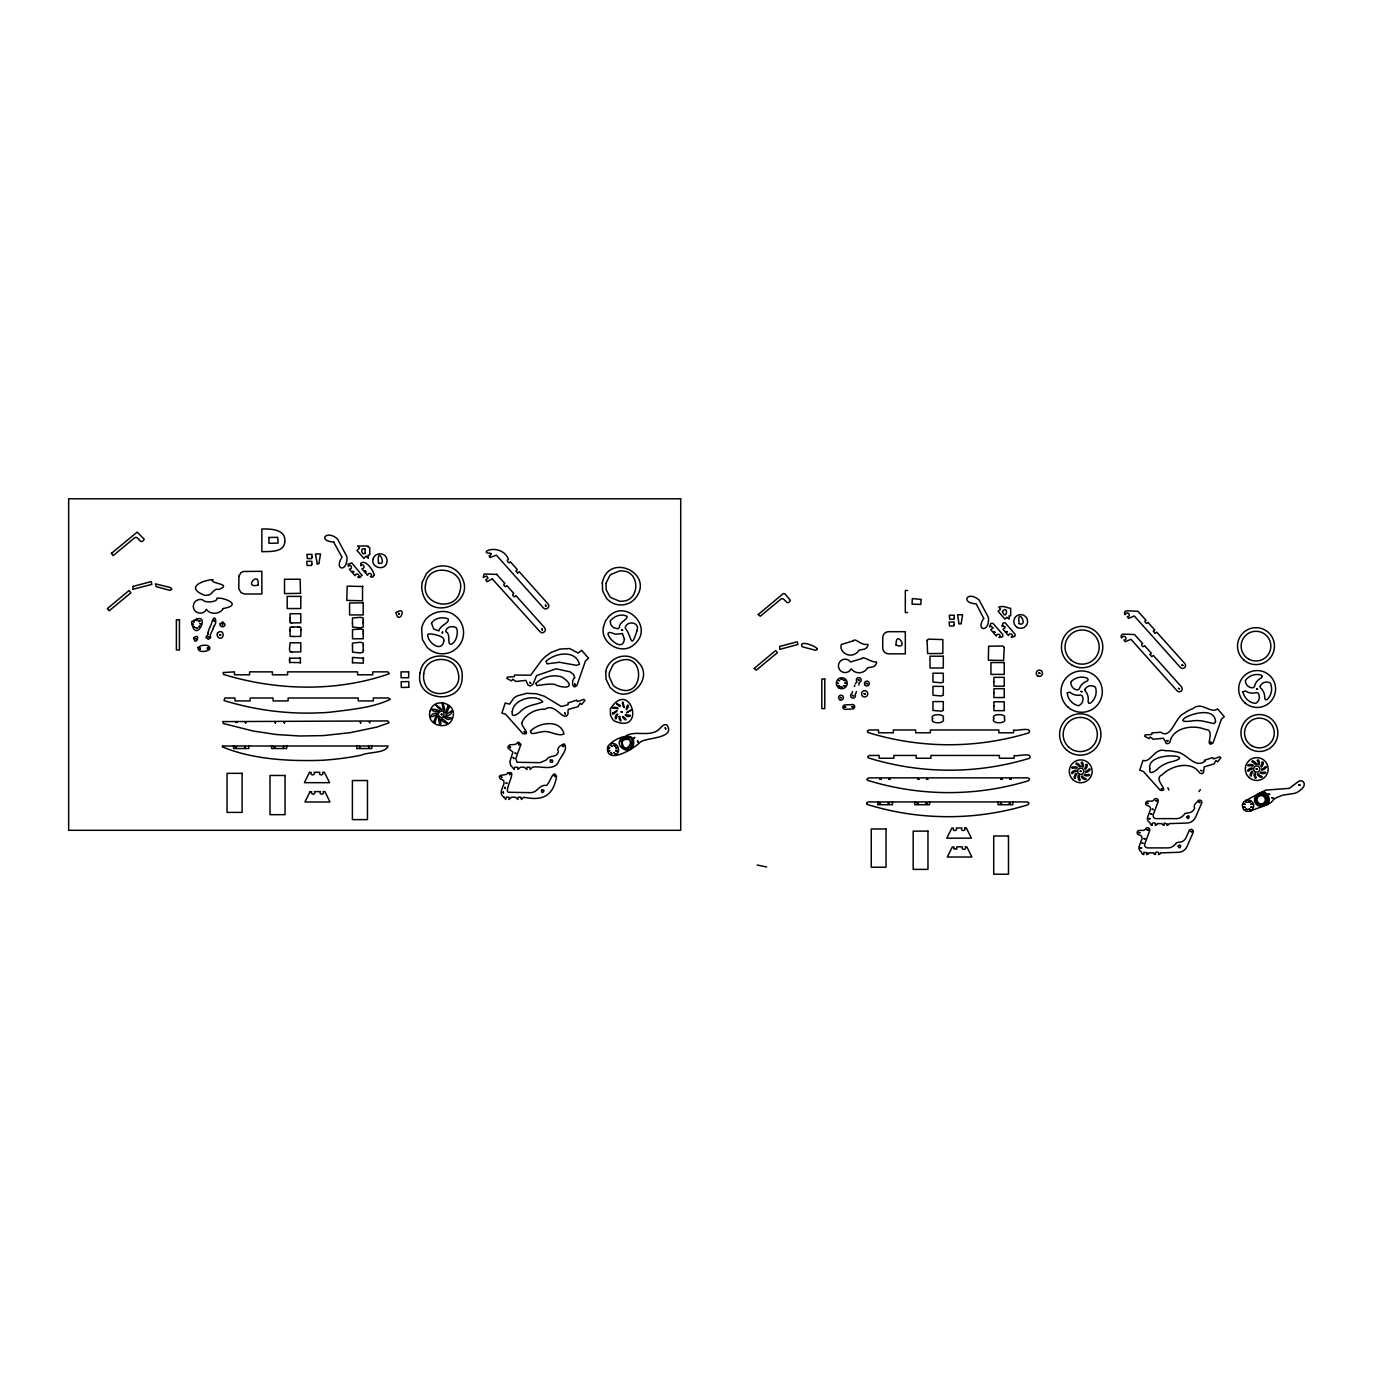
<?xml version="1.0" encoding="UTF-8"?>
<svg xmlns="http://www.w3.org/2000/svg" width="1373" height="1373" viewBox="0 0 1373 1373"><rect width="100%" height="100%" fill="white"/><g stroke="black" fill="none" stroke-linecap="round" stroke-linejoin="round"><path stroke-width="1.5" d="M852.53 691.511L851.929 693.519A2.437 2.437 0 0 0 850.831 696.746A2.437 2.437 0 0 0 853.989 697.913A2.437 2.437 0 0 0 855.293 694.807M858.983 685.024L859.069 682.45A2.437 2.437 0 0 0 861.06 679.24A2.437 2.437 0 0 0 857.524 677.936A2.437 2.437 0 0 0 856.958 681.677L855.276 683.891M508.01 772.81C506.757 776.552 495.79 773.153 500.407 779.075C509.555 780.859 498.09 790.11 502.003 795.345A2.66 2.66 0 0 0 503.067 796.409L503.874 797.215M854.315 686.534L854.898 685.47M208.112 632.387C208.799 628.662 211.099 625.813 211.974 621.866C215.252 612.307 217.5 623.496 213.845 626.26M207.838 634.395L208.37 632.266M223.181 608.531C244.137 604.841 222.735 597.015 216.917 598.25C218.324 601.769 205.504 603.674 202.518 599.726C198.622 598.422 193.713 601.099 193.439 605.321A3.072 3.072 0 0 0 193.439 607.192C193.782 613.765 203.925 615.379 206.379 609.32C210.309 615.327 220.349 613.92 223.044 608.788M213.175 628.662L210.241 634.927L210.653 637.724L208.37 639.32L205.847 637.467L207.975 634.257M451.339 711.197C437.489 719.109 452.936 716.26 451.597 711.06M508.01 773.205C517.312 768.88 506.174 786.42 507.478 791.346A2.18 2.18 0 0 0 508.405 792.272L530.939 792.667C537.718 792.478 539.332 784.086 546.54 785.476C550.144 782.593 553.679 767.833 556.546 776.809C553.01 796.203 542.524 801.146 523.731 797.215L521.465 799.481L521.208 797.747M506.002 783.211L507.203 782.936L506.139 783.468M632.541 748.01C639.492 728.239 613.851 737.37 607.604 746.809C605.459 765.705 633.554 749.263 640.539 741.866C647.146 737.404 676.185 738.52 666.815 724.807C661.855 723.485 660.018 730.402 655.608 731.603C646.408 735.979 635.407 730.831 626.277 735.602M1251.232 810.482L1250.254 811.014L1267.365 804.629C1271.604 800.15 1268.292 792.015 1262.165 791.689M1167.839 787.639L1168.904 790.093M1071.3 681.454L1070.889 682.398A7.14 7.14 0 0 0 1077.788 689.984L1079.247 688.937A12.494 12.494 0 0 1 1087.193 681.025L1088.205 679.669L1087.279 678.245A14.485 14.485 0 0 0 1071.335 681.471M610.419 620.785C614.126 615.945 621.712 613.302 627.221 616.391C626.706 620.596 619.034 622.003 619.343 627.598L618.004 628.8L613.611 627.736L610.951 624.921L610.144 621.197M199.583 626.122C197.283 628.525 202.552 626.757 199.171 626.26M196.648 638.668L195.447 638.668L196.648 638.926M214.119 626.002L212.918 628.8M219.577 634.927L220.916 634.789L219.714 635.201M208.37 648.262L207.443 648.657M291.179 627.324L293.324 627.066M365.321 553.319C361.339 555.996 359.692 546.248 365.321 549.32M290.115 631.323L290.115 629.469M297.718 627.066L299.726 627.324M289.857 657.993L289.857 660.001M300.378 662.936L300.378 657.856M236.516 747.066L235.315 747.341L236.379 746.672M363.193 622.123L363.193 619.995M363.193 633.725L363.193 631.597M363.193 650.133L363.193 645.07M273.982 747.066L275.184 747.204L274.119 746.809M363.193 659.726L363.193 657.856M352.398 662.661L363.193 663.193L363.45 659.589M487.209 581.586L492.409 578.788M359.726 746.397L360.121 747.599L359.451 746.534M368.788 746.397L369.2 747.599L368.53 746.534M435.859 704.675C437.953 710.27 448.079 712.621 435.464 704.795M441.728 714.801C443.084 712.656 439.206 714.818 442.003 714.664M621.471 629.864L622.673 630.258L621.609 629.589M510.275 747.736L509.864 746.534L510.533 747.599M518.668 744.938L518.41 743.737L519.063 744.801M516.008 753.331L514.806 753.073L515.87 753.605M514.669 767.335L517.604 767.198L517.999 769.481L520.401 767.198L524.143 767.198L526.94 769.481L526.94 767.198L529.738 767.198L530.132 769.481L532.535 767.198C540.31 765.602 552.152 770.957 557.867 763.199C559.549 757.639 569.04 749.177 564.149 743.874C561.385 744.732 555.79 748.165 558.399 751.477C557.215 758.05 549.423 755.013 547.072 759.063A2.66 2.66 0 0 0 546.008 760.144L540.138 762.667L517.072 762.272L515.733 758.668L520.933 744.406L518.41 742.004L515.476 744.406L509.864 744.801L507.873 746.672L508.267 748.405L512.936 752.009L509.864 761.603L510.67 765.345A2.66 2.66 0 0 0 511.734 766.409L514.137 769.481L514.532 767.61M563.737 745.608L562.947 746.534M521.071 798.142L520.676 797.078L518.136 797.215L517.878 799.481L515.476 797.215L511.597 797.215L508.937 799.481L509.074 797.215L506.397 797.078L505.745 799.481L503.737 796.941M616.82 703.594C619.532 708.502 623.531 705.773 616.683 703.868M624.286 707.335C621.935 707.421 622.003 695.098 624.149 707.593M622.415 737.61C611.637 745.436 631.099 757.244 633.073 744.269A2.489 2.489 0 0 0 633.073 742.536L631.752 739.206A4.342 4.342 0 0 0 630.413 737.867L624.011 736.803M1267.365 804.629L1269.733 803.291A9.748 9.748 0 0 0 1272.771 800.562A9.422 9.422 0 0 1 1275.774 797.953L1282.708 795.156L1294.979 793.285A18.638 18.638 0 0 0 1303.217 787.244L1304.075 785.734A3.673 3.673 0 0 0 1298.086 781.735L1289.367 788.359L1265.769 790.093L1245.86 800.425M517.467 572.919L519.2 571.717L547.999 603.863C550.796 606.626 546.128 610.934 543.468 607.999L496.408 555.19L490.007 557.455M509.864 773.6L509.606 774.801L510.138 773.737M614.812 755.064C622.312 752.576 617.438 740.459 610.281 744.132M1258.629 793.543L1259.882 793.165A6.728 6.728 0 0 1 1267.794 801.06A6.728 6.728 0 0 1 1257.462 805.35A6.728 6.728 0 0 1 1257.462 794.16M856.46 691.614L855.242 694.738M1198.904 791.569L1200.345 789.647M333.862 542.112C317.094 540.859 326.551 529.326 337.449 538.92L346.923 556.649C348.021 572.798 333.382 570.413 341.997 557.181L333.588 541.992M365.064 549.046L365.184 553.456M517.741 573.056L515.87 570.928L517.329 569.589L510.275 561.729C509.194 564.766 505.35 560.115 508.405 559.583C505.813 550.487 493.559 547.003 486.54 551.191C484.497 555.052 496.065 551.191 489.063 555.996L490.264 557.592M317.06 563.719L318.656 563.719M496.528 574.257L504.938 583.456C501.866 583.868 505.779 588.674 506.809 585.585L513.862 593.462C510.602 594.097 514.669 598.954 515.87 595.59L544.669 627.736C547.295 630.619 542.661 634.704 540.138 631.855L492.272 578.925M907.536 590.424L905.322 590.424L905.322 612.564L907.536 612.564M290.115 617.867L290.115 613.731L300.79 613.731L300.79 622.793L291.454 622.93M290.115 620.665L289.978 617.73M352.518 623.188L352.518 627.066L360.395 627.856L363.193 627.066L363.193 623.067M363.33 623.325L363.33 621.866M297.855 626.929L293.187 626.929M291.454 627.186L290.115 627.324L289.978 629.726M299.451 627.186L300.79 627.324L301.185 629.864M456.265 627.856C453.073 625.161 445.264 627.032 445.865 631.734C451.631 633.966 445.985 646.529 452.129 643.868C457.02 640.556 458.256 631.906 456.54 628.13M363.33 631.855L363.193 629.589L360.653 629.057L352.518 629.589L352.518 638.788L363.193 638.788L363.33 633.468M300.927 629.726L300.79 636.403L293.187 636.523M442.793 632.129L442.123 633.193L442.535 631.992M291.454 652.003L300.79 651.866L300.79 642.787L290.115 642.787L289.446 649.189L290.115 651.866L291.711 652.261M352.518 645.19L352.518 652.124L360.121 652.93L363.193 652.124L363.45 649.858M363.33 645.327L363.193 643.062L360.395 642.255L352.518 643.062L352.398 645.327M289.583 658.268L300.515 658.13M363.725 658.268L352.518 657.461L352.518 662.799M289.446 662.404L300.515 662.661M633.88 738.142L634.807 737.335L634.154 738.262M245.321 746.534L244.651 747.599L245.046 746.397M283.988 746.534L283.319 747.599L283.713 746.397M757.192 865.024L766.666 866.964M1166.415 743.411L1163.394 738.262L1153.234 739.258L1150.179 736.958L1149.081 738.657L1144.55 736.168L1145.254 734.864L1151.758 734.486L1151.981 732.907L1160.803 732.238C1171.169 740.03 1175.322 716.466 1184.144 713.359A30.841 30.841 0 0 1 1187.662 711.025A33.278 33.278 0 0 1 1192.948 708.605C1201.77 700.899 1211.072 714.441 1217.508 708.88L1224.287 716.672L1221.404 719.195L1212.994 743.119C1203.469 748.508 1216.547 729.458 1205.254 729.458C1193.291 724.343 1172.731 727.347 1169.933 742.124A3.089 3.089 0 0 1 1169.092 743.033L1168.389 743.428A3.089 3.089 0 0 1 1166.295 743.445M362.918 586.528L347.197 586.117L346.785 600.396L362.523 600.79L362.523 586.117M496.803 574.395L484.137 573.983L483.193 577.449L486.66 575.991L487.999 578.119L485.733 579.852L486.934 581.586M617.747 714.406C615.979 712.862 613.971 720.173 616.151 718.8L617.61 714.132M563.874 746.002L562.947 745.47L563.205 746.672M318.914 563.462L320.527 553.988L315.447 553.988L317.317 563.857M289.325 659.589L289.857 662.799M208.37 647.987L207.186 647.987L207.718 648.794M1012.793 801.935L1012.793 804.732L998.017 804.732L998.017 801.935M929.572 801.935L929.572 804.732L914.796 804.732L914.796 801.935M892.484 801.935L892.484 804.732L877.725 804.732L877.725 801.935M371.86 745.608L371.86 748.542L356.791 748.542L356.791 745.608M363.33 620.253L363.193 617.987L360.515 617.318L352.518 617.987L352.398 623.325M293.324 636.403L290.115 636.403L289.978 631.202M291.711 623.188L290.115 622.793L289.978 620.39M286.648 745.608L286.648 748.542L271.579 748.542L271.579 745.608M248.788 745.608L248.788 748.542L233.582 748.542L233.582 745.608M921.043 599.417L920.871 604.412L912.084 604.171L912.307 598.594L921.043 599.417M932.645 718.645C929.006 724.189 946.701 724.155 942.994 718.491C946.598 713.394 928.886 713.376 932.645 718.645M943.302 708.622L943.302 710.442L941.243 711.18L932.954 710.442L932.954 701.586L943.302 701.586L943.302 708.622M943.302 693.416L943.302 695.236L941.243 695.957L932.954 695.236L932.954 686.38L943.302 686.38L943.32 693.262M943.302 680.236L943.302 682.055L941.243 682.776L932.954 682.055L932.954 673.199L943.302 673.199L943.302 680.236M964.704 827.97C966.523 831.454 959.899 831.42 961.907 827.97L956.295 827.97C958.234 831.334 951.712 831.437 953.497 828.142L951.798 828.142L946.804 838.182L971.398 838.182L966.335 827.97L964.704 827.97M993.898 718.491C989.899 724.189 1008.28 724.24 1004.247 718.336C1007.799 713.359 990.208 713.359 993.898 718.491M993.898 706.014L993.898 710.648L1004.229 710.648L1004.229 701.775L993.898 701.775L993.898 706.014M993.898 692.936L993.898 697.553L1004.229 697.553L1004.229 688.697L993.898 688.697L993.898 692.936M993.898 681.574L993.898 686.208L1004.229 686.208L1004.229 677.352L993.898 677.352L993.898 681.574M1004.229 647.455L1003.577 660.482L988.32 660.19L988.646 646.22L1002.753 645.979L1004.229 647.455M1006.735 617.387L1004.899 619.086L998.12 611.294L1000.574 609.234L998.737 607.02C1004.624 605.424 1006.924 608.033 1010.682 608.359L1010.682 615.739L1009.104 615.876L1009.206 619.051L1006.735 617.387M1166.93 823.92L1166.93 825.276A2.214 2.214 0 0 0 1169.075 823.611L1186.65 823.062A9.697 9.697 0 0 0 1195.557 817.227L1201.65 803.205A2.214 2.214 0 0 0 1200.5 800.287A2.214 2.214 0 0 0 1197.582 801.437C1195.385 803.891 1193.206 804.99 1194.63 808.234A7.14 7.14 0 0 1 1192.245 811.289A5.475 5.475 0 0 1 1188.469 812.799L1184.865 813.503A8.684 8.684 0 0 1 1184.092 814.652A10.006 10.006 0 0 1 1181.192 817.175A8.701 8.701 0 0 1 1176.198 818.634L1156.066 818.634A2.952 2.952 0 0 1 1153.286 814.67L1158.16 801.403A2.214 2.214 0 0 0 1154.195 799.498L1153.612 800.236A2.952 2.952 0 0 1 1151.466 801.163L1147.828 801.146A2.231 2.231 0 0 0 1147.124 805.488L1148.532 805.951A2.952 2.952 0 0 1 1150.368 809.778L1147.674 817.107A4.428 4.428 0 0 0 1149.716 822.513L1150.093 823.148A2.214 2.214 0 0 0 1152.307 825.276C1150.179 821.843 1157.473 822.152 1155.122 825.276A2.214 2.214 0 0 0 1157.267 823.611L1161.987 823.611A2.214 2.214 0 0 0 1164.115 825.276L1164.201 823.028L1166.93 823.92M1166.775 740.562L1167.925 740.819L1166.775 740.562M1210.317 742.278L1211.467 742.57L1210.317 742.278M1215.5 721.958L1213.989 723.622L1205.837 721.786A34.205 34.205 0 0 0 1193.446 720.722C1160.442 725.922 1215.191 699.149 1215.5 721.958M1200.912 770.459L1202.044 770.802L1200.963 770.322M853.165 640.882L841.254 644.538L840.911 647.85A9.868 9.868 0 0 0 858.228 651.351A8.53 8.53 0 0 0 858.966 650.201L862.707 649.446A5.338 5.338 0 0 0 868.045 644.349C860.888 645.979 855.379 637.244 853.165 640.882M861.815 658.542L850.574 661.975A6.728 6.728 0 0 0 840.345 661.151A6.728 6.728 0 0 0 841.22 671.38A6.728 6.728 0 0 0 851.157 668.805A9.868 9.868 0 0 0 866.861 668.994A8.53 8.53 0 0 0 867.616 667.844L871.357 667.089A5.338 5.338 0 0 0 876.678 661.992C870.551 662.558 863.325 655.505 861.815 658.542M1084.807 689.675L1085.185 690.859A12.494 12.494 0 0 1 1088.068 701.689L1088.738 703.268L1090.419 703.165A14.485 14.485 0 0 0 1095.637 687.736L1095.036 686.895A7.14 7.14 0 0 0 1085.013 689.074L1084.807 689.675M867.444 731.277L867.787 732.427A273.896 273.896 0 0 0 1028.892 732.839C1033.097 726.248 1015.179 731.569 1013.617 729.973L1013.617 732.787L998.858 732.787L998.858 729.973L930.396 729.973L930.396 732.787L915.637 732.787L915.637 729.973L893.325 729.973L893.325 732.787L878.548 732.787L878.548 729.973L868.594 730.007L867.444 731.277M866.603 803.239L866.947 804.372A273.896 273.896 0 0 0 1028.068 804.784L1028.978 803.136L1027.536 801.935L868.079 801.935L866.603 803.239M867.152 779.16L867.513 780.293A273.896 273.896 0 0 0 1028.617 780.705L1029.544 779.057L1028.085 777.856L868.628 777.856L867.152 779.16M867.993 756.746L868.337 757.879A273.896 273.896 0 0 0 1029.458 758.291C1033.646 751.7 1015.745 757.021 1014.166 755.442L1014.166 758.239L999.407 758.239L999.407 755.442L930.945 755.442L930.945 758.239L916.186 758.239L916.186 755.442L893.874 755.442L893.874 758.239L879.115 758.239L879.115 755.442L869.16 755.476L867.993 756.746M983.703 618.331C974.984 631.717 990.328 632.438 988.337 617.352L979.172 600.07C967.244 589.927 960.173 603.193 976.152 603.811L983.703 618.331M1150.042 654.458L1151.758 656.672L1153.337 655.436L1181.466 686.843A2.952 2.952 0 0 1 1181.226 691.014A2.952 2.952 0 0 1 1177.056 690.791L1130.923 639.269L1125.276 641.723L1123.903 640.024C1128.915 639.869 1123.835 633.004 1121.69 638.033A2.351 2.351 0 0 1 1123.457 634.12L1134.476 634.532L1142.696 643.542C1139.624 644.091 1143.623 648.657 1144.55 645.619L1151.466 653.342L1150.042 654.458M1153.371 631.151L1155.088 633.365L1156.667 632.129L1184.796 663.537A2.952 2.952 0 0 1 1184.556 667.707A2.952 2.952 0 0 1 1180.385 667.484L1134.252 615.962L1128.606 618.416L1127.233 616.717C1132.296 616.666 1127.164 609.561 1125.019 614.709A2.351 2.351 0 0 1 1126.787 610.813L1137.805 611.225L1146.026 620.236C1142.971 620.785 1146.953 625.35 1147.879 622.312L1154.796 630.035L1153.406 631.048M1262.25 676.374L1261.409 677.833A12.494 12.494 0 0 0 1254.424 686.637L1253.086 687.804A7.14 7.14 0 0 1 1245.362 681.059L1245.671 680.081A14.519 14.519 0 0 1 1261.203 675.07L1262.25 676.374M1086.094 764.504L1086.094 764.624A4.84 4.84 0 0 1 1084.636 768.399L1085.477 769.258A6.024 6.024 0 0 0 1087.262 764.555L1086.094 764.504M1262.113 762.221L1262.113 762.341A4.84 4.84 0 0 1 1260.654 766.117L1261.478 766.975A6.024 6.024 0 0 0 1263.28 762.272L1262.113 762.221M1071.901 767.661L1072.588 768.331A4.84 4.84 0 0 1 1076.741 768.502L1077.29 767.456A6.024 6.024 0 0 0 1072.262 767.198L1071.901 767.661M1075.368 778.01L1074.201 778.096A6.024 6.024 0 0 1 1075.986 773.394L1076.827 774.235A4.84 4.84 0 0 0 1075.368 778.01M1085.889 779.023L1085.151 779.641A6.024 6.024 0 0 1 1081.237 776.466L1082.302 775.951A4.84 4.84 0 0 0 1085.442 778.491L1085.889 779.023M1089.561 774.853L1089.201 775.453A6.024 6.024 0 0 1 1084.172 775.196L1084.721 774.149A4.84 4.84 0 0 0 1088.755 774.355L1089.561 774.853M1090.093 769.326L1090.008 769.687A6.024 6.024 0 0 1 1085.786 772.433L1085.494 771.3A4.84 4.84 0 0 0 1089.012 769.052L1090.093 769.326M1247.92 765.379L1248.726 766.014A4.84 4.84 0 0 1 1252.76 766.22L1253.309 765.173A6.024 6.024 0 0 0 1248.28 764.915L1247.92 765.379M1251.387 775.728L1250.202 775.814A6.024 6.024 0 0 1 1252.004 771.111L1252.914 771.866A4.84 4.84 0 0 0 1251.387 775.728M1261.907 776.74L1261.169 777.358A6.024 6.024 0 0 1 1257.256 774.183L1258.252 773.565A4.84 4.84 0 0 0 1261.461 776.208L1261.907 776.74M1265.58 772.57L1265.322 773.102A6.024 6.024 0 0 1 1260.191 772.913L1260.723 771.866A4.84 4.84 0 0 0 1264.773 772.072L1265.58 772.57M1266.112 767.044L1266.026 767.404A6.024 6.024 0 0 1 1261.804 770.15L1261.633 768.983A4.84 4.84 0 0 0 1265.014 766.769L1266.112 767.044M817.33 648.897L815.854 650.373L802.141 646.717C798.159 639.458 815.957 645.996 817.33 648.897M896.071 645.121C909.836 650.442 895.419 628.594 896.106 645.018M1019.144 623.72C1029.355 626.98 1016.501 605.665 1019.178 623.617M1149.853 768.743C1148.24 776.5 1156.632 770.39 1158.726 767.885A34.205 34.205 0 0 1 1169.762 762.169C1201.135 755.15 1146.18 750.345 1149.853 768.743M1076.363 770.768L1075.969 771.351A4.84 4.84 0 0 0 1072.467 773.583L1071.455 772.965A6.024 6.024 0 0 1 1075.677 770.219L1076.363 770.768M1079.298 775.865L1079.281 775.985A4.84 4.84 0 0 0 1080.328 779.898L1079.504 780.722A6.024 6.024 0 0 1 1078.114 775.779L1079.298 775.865M1080.294 766.409L1079.161 766.7A4.84 4.84 0 0 0 1076.02 764.16L1076.312 763.01A6.024 6.024 0 0 1 1080.225 766.168L1080.294 766.409M1082.181 766.666L1083.348 766.855A6.024 6.024 0 0 0 1082.044 761.998L1081.135 762.753A4.84 4.84 0 0 1 1082.181 766.666M1242.994 691.855L1243.028 692.438A14.519 14.519 0 0 0 1255.111 703.388L1256.123 703.165A7.14 7.14 0 0 0 1258.097 693.108L1256.432 692.541A12.494 12.494 0 0 1 1245.311 690.894L1242.994 691.855M1252.365 768.485L1251.867 769.103A4.84 4.84 0 0 0 1248.469 771.3L1247.473 770.682A6.024 6.024 0 0 1 1251.695 767.936L1252.365 768.485M1255.3 773.583L1255.3 773.703A4.84 4.84 0 0 0 1256.346 777.616L1255.437 778.371A6.024 6.024 0 0 1 1254.133 773.497L1255.3 773.583M1256.295 764.126L1255.179 764.418A4.84 4.84 0 0 0 1252.039 761.878L1252.33 760.728A6.024 6.024 0 0 1 1256.244 763.886L1256.295 764.126M1258.2 764.383L1259.367 764.572A6.024 6.024 0 0 0 1258.063 759.715L1257.153 760.47A4.84 4.84 0 0 1 1258.2 764.383M1002.393 611.5C1006.478 622.226 1009.121 603.794 1002.393 611.5M1161.352 788.737L1162.519 788.891L1161.352 788.737M1204.773 761.346C1194.201 769.137 1186.358 752.129 1175.563 751.803A30.841 30.841 0 0 0 1171.409 750.997A33.278 33.278 0 0 0 1165.591 750.774C1154.487 747.032 1151.072 763.096 1143.005 760.419L1139.727 770.219L1143.366 771.437L1160.271 790.333C1171.135 791.655 1151.758 779.075 1162.193 774.75C1171.289 765.447 1191.455 760.367 1199.676 772.93A3.089 3.089 0 0 0 1200.671 773.48L1201.598 773.548A3.089 3.089 0 0 0 1203.435 772.793L1204.241 766.872L1214.007 763.903L1215.963 760.608L1217.628 761.758L1220.854 757.742L1219.705 756.798L1213.543 758.943L1212.754 757.553L1204.327 760.316L1204.773 761.346M953.909 848.72L956.689 849.218L956.792 846.832L962.404 846.832C960.414 850.299 967.21 850.299 965.219 846.832L966.832 846.832L971.895 857.027L947.301 857.027L952.296 846.987L953.995 846.987L953.943 848.617M1146.85 852.736L1146.627 854.538A2.214 2.214 0 0 0 1148.772 852.873L1153.492 852.873A2.214 2.214 0 0 0 1155.637 854.538C1153.474 851.277 1160.58 851.191 1158.434 854.538A2.214 2.214 0 0 0 1160.58 852.873L1178.171 852.324A9.697 9.697 0 0 0 1187.061 846.489L1193.154 832.467A2.214 2.214 0 0 0 1192.004 829.549A2.214 2.214 0 0 0 1189.087 830.699L1186.135 837.496A7.14 7.14 0 0 1 1183.749 840.551A5.475 5.475 0 0 1 1179.973 842.061L1176.369 842.747A8.684 8.684 0 0 1 1175.597 843.914A10.006 10.006 0 0 1 1172.696 846.437A8.701 8.701 0 0 1 1167.702 847.896L1147.571 847.896A2.952 2.952 0 0 1 1144.79 843.914L1149.664 830.665A2.214 2.214 0 0 0 1145.7 828.743L1145.116 829.498A2.952 2.952 0 0 1 1142.971 830.408L1139.333 830.408A2.231 2.231 0 0 0 1138.629 834.75L1140.036 835.213A2.952 2.952 0 0 1 1141.873 839.023L1139.178 846.352A4.428 4.428 0 0 0 1141.22 851.775L1141.598 852.393A2.214 2.214 0 0 0 1143.812 854.538L1143.898 852.273L1146.85 852.736M758.239 614.503L760.282 616.254L781.391 598.765C785.047 597.238 786.712 606.969 790.402 600.379L784.858 593.737L783.297 593.599L758.239 614.503M754.223 668.445L756.266 670.196L777.393 652.69L775.608 650.545L754.223 668.445M284.777 541.717C284.211 552.838 269.657 551.294 261.848 551.723L261.848 529.051C270.464 528.674 286.305 529.24 284.777 541.717M512.266 711.609C510.739 719.263 518.84 713.497 521.208 710.802C527.129 704.984 535.779 704.933 542.798 701.86C536.483 693.571 513.348 698.514 512.266 711.609M837.17 683.102L838.525 683.514L837.204 682.965M838.319 680.322L839.675 680.733L838.354 680.201M838.319 685.865L839.71 686.157L838.319 685.865M841.083 679.172L842.49 679.463L841.083 679.172M841.083 687.015L842.438 687.427L841.117 686.895M840.448 697.501L841.563 697.844L840.482 697.381M843.863 680.322L845.253 680.613L843.863 680.322M843.863 685.865L845.253 686.157L843.863 685.865M845.013 683.102L846.369 683.514L845.047 682.965M844.498 707.026L845.665 707.249L844.498 707.026M852.444 695.562L853.56 695.905L852.479 695.442M851.895 706.649L853.062 706.872L851.895 706.649M858.176 679.927L859.344 680.15L858.211 679.807M864.098 693.708L865.265 693.949L864.098 693.708M866.294 683.445L867.461 683.685L866.294 683.445M879.904 779.143L881.071 779.383L879.904 779.143M879.355 803.222L880.505 803.462L879.389 803.119M888.76 779.143L889.927 779.366L888.76 779.143M888.211 803.222L889.361 803.445L888.245 803.102M927.084 640.333L927.616 653.582L942.856 653.479L942.856 639.578L928.526 639.131L927.084 640.333M917.73 779.143L918.88 779.366L917.73 779.143M917.181 803.222L918.331 803.445L917.215 803.102M926.586 779.143L927.753 779.366L926.586 779.143M926.037 803.222L927.187 803.445L926.071 803.102M961.151 623.651L958.989 623.977L957.633 614.761L962.576 614.761L961.151 623.651M993.812 632.026L994.962 632.266L993.812 632.026M1006.031 631.58L1007.198 631.803L1006.031 631.58M1000.951 779.143L1002.101 779.366L1000.951 779.143M1000.402 803.222L1001.552 803.445L1000.436 803.102M1009.807 779.143L1010.974 779.366L1009.807 779.143M1009.258 803.222L1010.408 803.445L1009.258 803.222M1038.795 673.113L1039.945 673.354L1038.795 673.113M1081.066 691.477L1082.199 691.82L1081.1 691.374M1080.156 771.214L1081.306 771.437L1080.156 771.214M1138.749 832.519L1139.899 832.742L1138.749 832.519M1140.397 847.776L1141.564 847.999L1140.397 847.776M1142.113 843.108L1143.246 843.451L1142.147 843.005M1143.778 838.577L1144.945 838.8L1143.778 838.577M1147.244 803.256L1148.394 803.497L1147.279 803.154M1147.004 829.79L1148.171 830.013L1147.004 829.79M1148.892 818.514L1150.059 818.754L1148.892 818.514M1150.608 813.863L1151.758 814.086L1150.608 813.863M1152.273 809.315L1153.44 809.538L1152.307 809.195M1155.5 800.528L1156.65 800.768L1155.5 800.528M1178.48 688.474L1179.613 688.817L1178.515 688.371M1181.81 665.167L1182.977 665.407L1181.81 665.167M1178.171 846.128C1180.334 851.638 1182.29 841.855 1178.171 846.128M1186.667 816.866C1188.829 822.393 1190.786 812.61 1186.667 816.866M1190.545 831.472L1191.695 831.695L1190.545 831.472M1199.024 802.21L1200.156 802.553L1199.058 802.107M1243.732 804.08L1245.174 804.372L1243.732 804.08M1243.732 807.067L1245.174 807.358L1243.732 807.067M1256.552 688.886L1257.668 689.229L1256.587 688.783M1245.843 801.969L1247.285 802.261L1245.877 801.832M1245.843 809.178L1247.285 809.469L1245.843 809.178M1248.829 801.969L1250.237 802.398L1248.864 801.832M1248.829 809.178L1250.271 809.469L1248.829 809.178M1250.94 804.08L1252.382 804.372L1250.94 804.08M1250.94 807.067L1252.382 807.358L1250.94 807.067M1256.175 768.931L1257.325 769.155L1256.175 768.931M1268.498 794.178L1269.647 794.401L1268.498 794.178M1271.776 797.73L1272.943 797.97L1271.776 797.73M1298.892 784.944L1300.042 785.184L1298.892 784.944M990.568 625.985L989.761 626.877L990.705 623.702A1.974 1.974 0 0 1 993.606 624.046L1002.307 634.034A1.974 1.974 0 0 1 1002.239 636.952L998.978 637.45C1002.805 636.523 997.107 631.529 996.3 636.059L990.774 629.709L993.091 627.804L990.568 625.985M1002.788 625.522L1001.998 626.414L1002.925 623.256A1.974 1.974 0 0 1 1005.843 623.582L1014.544 633.588A1.974 1.974 0 0 1 1014.475 636.506L1011.197 637.003C1015.025 636.077 1009.327 631.065 1008.52 635.613L1003.011 629.263L1005.311 627.358L1002.788 625.522M1260.088 686.414L1260.534 687.839A12.494 12.494 0 0 1 1264.67 698.291L1265.494 699.767L1267.159 699.492A14.519 14.519 0 0 0 1270.574 683.548L1269.888 682.793A7.14 7.14 0 0 0 1260.191 686.105L1260.088 686.414M422.266 582.255L421.854 585.464A8.616 8.616 0 0 0 421.854 588.657C426.111 626.277 481.906 601.958 459.063 573.33A11.997 11.997 0 0 0 456.797 571.048C449.091 564.08 436.133 564.2 428.668 571.46A11.997 11.997 0 0 0 426.402 573.725L422.266 582.255M421.597 628.92L422.403 639.458L426.66 646.666A11.979 11.979 0 0 0 428.925 648.931C436.511 655.436 448.937 655.453 456.265 648.537A11.979 11.979 0 0 0 458.531 646.254C465.275 638.771 465.207 626.448 458.531 618.931A11.979 11.979 0 0 0 456.265 616.666C444.869 605.682 423.639 613.25 421.597 628.92M420.121 672.804C413.925 701.105 461.894 706.374 462.135 677.593C464.743 652.003 423.399 647.644 420.121 672.804M602.284 583.062L602.678 591.059L606.403 598.13A10.95 10.95 0 0 0 608.548 600.258C615.19 606.506 626.723 606.523 633.348 600.258A10.95 10.95 0 0 0 635.476 598.13C655.316 573.193 608.222 551.637 602.284 583.062M603.485 626.929C599.778 643.577 622.467 656.105 634.549 644.126A10.95 10.95 0 0 0 636.677 641.998C651.54 625.934 626.929 600.705 610.419 615.053A10.95 10.95 0 0 0 608.273 617.198L605.339 621.197L603.485 626.929M605.75 671.998L606.008 679.069L609.869 687.066A10.95 10.95 0 0 0 612.015 689.195C628.422 705.293 654.887 678.245 638.273 662.267A10.95 10.95 0 0 0 636.145 660.138C625.556 651.059 607.45 658.285 605.75 671.998M133.164 586.391L132.769 589.326L151.837 584.383L151.167 581.586L133.164 586.391M425.596 584.126C421.099 604.978 454.944 612.427 459.732 591.866C467.301 569.126 428.599 560.75 425.596 584.126M423.725 673.731L423.588 677.473A7.054 7.054 0 0 0 424 680.39C427.947 703.182 465.241 693.828 457.861 671.723C453.759 654.252 425.699 655.813 423.725 673.731M606.008 583.319L606.145 589.583L609.475 595.985A8.118 8.118 0 0 0 611.345 597.856L619.618 601.185A6.144 6.144 0 0 0 622.278 601.185C640.144 600.808 640.453 571.374 622.278 570.928A6.144 6.144 0 0 0 619.618 570.928L611.345 574.257A8.118 8.118 0 0 0 609.475 576.128L606.008 583.319M609.475 672.272L609.337 673.199A9.439 9.439 0 0 0 609.337 676.803L612.942 684.938A8.118 8.118 0 0 0 614.812 686.792C645.585 705.894 647.421 644.418 614.812 663.193A8.118 8.118 0 0 0 612.942 665.064L609.475 672.272M636.952 630.791C630.447 651.317 631.992 635.939 625.213 628.13C625.813 620.476 640.419 621.3 636.952 630.791M430.127 711.06C425.355 726.077 449.846 731.792 452.936 717.066C457.072 702.736 433.559 696.763 430.127 711.06M438.536 717.736C439.48 731.655 443.17 721.494 438.536 717.736M521.74 722.799C521.174 726.763 531.883 735.207 522.941 733.731L505.607 714.269L501.866 713.068L505.195 703.062L509.606 704.126L514 697.862L517.329 695.871L526.546 693.331L536.397 693.725L544.412 696.265L561.334 706.529L568.147 704.675L568.01 702.942L576.677 700.127L577.346 701.603L583.748 699.338L584.949 700.402L581.603 704.538L580.144 703.199L578.016 706.666L568.268 709.463L567.873 712.398A1.939 1.939 0 0 1 568.147 713.6C563.994 723.622 555.361 701.912 545.081 709.206C535.659 708.777 525.481 714.046 521.74 722.799M574.669 677.73C570.842 680.287 572.472 690.602 576.935 685.333L585.482 660.928L588.536 658.268L581.603 650.27L578.136 653.067L569.744 648.537L559.875 649.069L550.933 652.535L545.613 656.397A40.641 40.641 0 0 0 541.477 660.533L530.664 675.19L514.412 675.07L514.274 676.666L507.598 677.061L506.809 678.399L511.477 680.939L512.798 679.206L515.733 681.471L525.876 680.39L528.142 685.196L530.544 686.002L533.067 684.132L536.534 675.602L556.134 668.805L570.138 671.86L573.468 674.4L574.669 677.73M610.419 708.794L610.419 715.076L612.547 719.195A7.277 7.277 0 0 0 614.28 720.928C646.649 735.499 630.516 677.627 610.419 708.794M1067.319 692.833L1067.267 693.434A14.485 14.485 0 0 0 1078.062 705.653L1079.075 705.568A7.14 7.14 0 0 0 1082.181 695.802L1080.551 695.047A12.494 12.494 0 0 1 1069.721 692.129L1067.319 692.833M779.658 646.494L779.795 649.36L797.936 644.486L797.215 641.775L779.658 646.494M238.919 576.128L238.782 588.519L240.91 592.518L244.24 593.994L261.848 593.994L261.848 571.322L243.587 571.46L240.91 572.661L238.919 576.128M373.199 558.914C370.178 567.959 385.899 571.546 386.929 561.986A3.862 3.862 0 0 0 386.929 559.583C386.173 552.169 374.675 551.929 373.199 558.914M431.465 623.188L433.731 629.057L438.931 630.928C439.566 625.453 449.812 623.067 448.267 618.931C442.638 616.614 434.76 617.85 431.465 623.188M443.736 641.328C441.574 653.05 427.312 642.478 427.724 634.532C428.393 632.627 443.788 635.699 443.736 639.32A3.415 3.415 0 0 1 443.736 641.328M434.125 720.928L434.932 722.936L436.528 717.736A4.342 4.342 0 0 1 437.867 716.397L437.06 715.47A5.011 5.011 0 0 0 435.601 716.929L434.125 720.928M444.663 709.326C443.479 717.461 439.978 690.568 444.663 709.326M448.937 707.593L447.323 711.609A5.011 5.011 0 0 1 445.865 713.068L445.058 712.141A4.342 4.342 0 0 0 446.397 710.802L447.993 705.602L448.937 707.593M624.406 639.063C622.123 656.912 596.98 626.037 613.885 633.725A5.286 5.286 0 0 0 616.408 634.12L622.415 633.588L624.406 639.063M628.148 706.666C623.96 715.934 628.182 700.11 628.148 706.666M191.585 621.866C195.567 647.404 213.484 607.192 191.585 621.866M212.781 579.715C209.503 584.023 233.41 583.594 218.788 589.463C213.158 587.61 212.369 596.071 206.637 595.196A4.479 4.479 0 0 1 204.371 595.196C183.931 587.078 204.234 579.904 212.781 579.715M619.206 716.534C618.331 720.156 622.844 723.571 620.15 718.268A2.214 2.214 0 0 1 620.15 716.672L619.206 716.534M621.214 741.471L622.278 747.066L625.607 748.663A2.214 2.214 0 0 0 627.221 748.663C638.119 745.985 625.831 731.397 621.214 741.471M622.141 742.141C624.526 758.359 638.496 735.791 623.874 739.875A2.66 2.66 0 0 0 622.81 740.939L622.141 742.141M954.286 617.884L953.909 619.309L949.653 619.206L949.327 615.224L954.286 615.224L954.286 617.884M954.098 624.646L953.703 626.054L949.464 625.968L949.138 621.986L954.098 621.986L954.098 624.646M311.98 557.181L311.585 558.657L307.312 558.519L306.917 554.383L311.98 554.383L311.98 557.181M311.86 564.114L311.448 565.453L307.054 565.453L306.78 561.317L311.86 561.317L311.86 564.114M193.713 637.724C195.189 647.73 201.831 632.112 193.713 637.724M198.107 647.593C197.283 653.136 206.945 651.883 209.709 649.326C211.099 643.697 200.578 644.486 198.107 647.593M220.109 623.857C219.131 627.238 225.086 628.079 225.052 624.389L222.786 621.866L220.109 623.857M217.449 633.331L217.054 635.321L218.513 637.724C224.434 640.762 224.915 629.023 218.513 632.129L217.449 633.331M361.854 575.184L359.983 577.587L357.718 577.192C361.683 576.231 356.019 571.374 355.058 575.716L349.326 569.194C353.925 569.194 350.046 562.69 348.382 566.397L348.124 564.114L351.848 562.93L361.854 575.184M374.263 575.321L372.529 577.192L370.264 576.66C374.245 575.699 368.41 570.653 367.586 575.321L361.854 568.782C366.625 568.525 362.403 562.295 360.927 565.848L360.653 563.582C365.407 558.365 373.834 571.099 374.263 575.321M396.128 612.53C398.307 626.672 408.605 604.789 396.128 612.53M390.001 699.475C372.821 707.696 351.059 709.532 331.717 712.003A113.032 113.032 0 0 1 320.115 712.793C287.678 714.389 255.018 710.064 223.988 700.539L224.915 697.999L235.04 697.999L235.04 700.934L250.109 700.934L250.109 697.999L273.055 697.999L273.055 700.934L288.124 700.934L288.124 697.999L358.25 697.999L358.25 700.934L373.319 700.934L373.319 697.999L388.799 697.999L390.001 699.475M438.656 712.673L438.399 713.462A1.905 1.905 0 0 0 438.399 715.076C444.337 723.863 446.997 705.791 438.656 712.673M309.457 772.398L304.394 782.679L329.589 782.679L324.388 772.278L322.655 772.278C324.612 775.745 317.798 775.762 319.858 772.278L314.125 772.278C315.944 775.711 309.423 775.728 311.19 772.398L309.457 772.398M309.989 791.74L304.926 802.004L329.983 802.004L324.92 791.603L323.187 791.603C325.058 795.036 318.399 795.07 320.39 791.603L314.52 791.603C316.477 795.018 309.989 795.087 311.722 791.74L309.989 791.74M171.711 589.326L169.977 590.39L156.247 586.666L155.441 583.851L170.647 587.593L171.711 589.326M193.439 624.389L192.117 623.72L193.439 624.389M193.439 626.397L194.64 627.324L193.439 626.397M197.437 628.388L196.116 627.736L197.437 628.388M201.436 624.389L200.115 623.72L201.436 624.389M208.919 636.935L207.718 636.523L208.919 636.935M257.987 585.19C242.523 588.622 260.012 569.4 257.987 585.19M223.318 672.53L223.439 674.4C276.814 690.791 336.78 692.146 389.331 673.731L387.855 671.86L372.787 671.86L372.787 674.795L357.598 674.795L357.598 671.86L287.592 671.86L287.592 674.795L272.386 674.795L272.386 671.86L249.577 671.86L249.577 674.795L234.508 674.795L234.508 671.86L223.318 672.53M284.52 579.32L284.52 593.599L300.515 593.325L300.121 579.183L284.52 579.32M223.044 721.597L223.181 723.468L253.319 731.071L276.522 734.538L299.726 735.997L323.187 735.602L350.252 732.667L376.923 727.072L389.057 722.799L387.855 720.928L223.044 721.597M222.649 746.002L222.254 746.809C252.289 759.406 289.257 761.466 322.518 760.264C335.493 759.406 348.433 757.776 361.185 755.201C368.53 751.683 385.573 753.554 388.13 746.002L222.649 746.002M237.048 722.541L235.847 722.129L237.048 722.541M353.719 571.717L352.518 571.46L353.719 571.717M365.184 570.79L365.853 571.855L365.184 570.79M378.519 562.93C388.061 567.083 376.322 544.257 378.519 562.93M437.867 713.342C425.819 722.112 431.362 711.403 437.867 713.342M439.326 711.06C429.183 712.724 429.835 706.065 439.326 711.06M447.598 723.468C438.811 721.237 439.12 714.029 447.598 723.468M546.145 661.323L546.935 663.863L559.48 662.267L576.54 665.339L579.475 664.257C575.63 649.412 554.829 652.827 546.145 661.323M535.865 683.325L536.809 685.59L546.814 684.269A48.227 48.227 0 0 1 554.4 684.269C565.71 689.761 577.072 687.169 562.003 677.061C553.268 674.057 542.592 676.855 536.002 683.205M513.21 757.467L513.862 758.531L513.21 757.467M530.664 730.934C529.738 736.254 538.473 731.689 541.477 731.998C548.874 729.406 557.713 737.267 564.011 733.869C560.287 719.057 539.126 722.318 530.664 730.934M550.401 760.007L550.281 762.135L552.547 762.272L552.547 760.144L550.401 760.007M541.477 790.282C541.528 796.46 547.02 787.845 541.477 790.282M612.684 713.205C610.161 717.478 623.977 705.791 612.684 713.205M622.278 712.141L621.077 711.866L622.278 712.141M608.685 747.341C607.741 750.19 611.637 747.049 608.685 747.341M610.676 745.333L612.015 746.14L610.676 745.333M608.685 750.396C607.81 753.468 611.569 750.001 608.685 750.396M631.082 710.133L626.414 712.793L631.22 709.995M613.748 745.333L615.087 746.14L613.748 745.333M616.014 747.341C614.967 750.053 619.034 747.135 616.014 747.341M616.014 750.396C614.932 753.108 619.12 750.224 616.014 750.396M111.436 553.319L113.17 555.584L134.897 537.581C138.724 535.745 140.338 546.094 144.234 539.194L137.18 532.123L111.436 553.319M107.437 608.531L109.171 610.796L130.898 592.793L129.045 590.527L107.437 608.531M268.919 537.461L268.919 543.313L278.118 543.056L277.724 537.324L268.919 537.461M193.713 620.527L194.108 621.986L193.713 620.527M196.511 619.326C194.949 622.158 199.36 619.618 196.511 619.326M199.171 620.665C198.072 623.428 202.209 620.304 199.171 620.665M213.845 620.253L214.377 621.334L213.845 620.253M222.512 623.72L222.512 625.058L222.512 623.72M199.977 647.987L200.372 649.189L199.977 647.987M359.451 548.256L356.929 550.384L363.862 558.382L366.128 556.116L368.256 558.382L368.118 555.052L369.732 554.915L369.732 547.449L368.118 547.192L368.256 545.991L357.598 545.991L359.451 548.256M245.321 721.735L245.716 722.936L245.321 721.735M275.046 721.735L275.458 722.936L275.046 721.735M284.125 721.735L284.52 722.936L284.125 721.735M398.788 613.319L399.32 614.4L398.788 613.319M360.258 721.735L360.653 722.936L360.258 721.735M369.32 721.735L369.732 722.936L369.457 721.735M545.476 605.064L545.87 606.265L545.476 605.064M443.857 717.066L447.203 719.332A4.479 4.479 0 0 0 449.469 719.332L451.871 717.993L443.857 717.066M542.009 628.92L542.404 630.121L542.009 628.92M529.875 682.398L530.664 683.325L529.875 682.398M524.263 731.603L524.812 732.804L524.263 731.603M574.669 683.994L575.081 685.196L574.806 683.994M501.334 776.414L501.729 777.599L501.334 776.414M564.801 712.93L565.333 714.132L564.801 712.93M504.663 787.347L505.333 788.411L504.663 787.347M503.204 792.015L503.462 793.199L503.204 792.015M612.942 708.005L614.538 708.399A2.214 2.214 0 0 1 616.151 708.399C621.557 709.807 614.726 705.55 612.942 708.005M554.4 775.333L554.812 776.534L554.4 775.333M622.553 716.534C625.058 722.129 628.885 719.589 622.553 716.534M625.35 714.938C627.478 718.68 635.545 714.646 625.35 714.938M610.951 752.541L611.74 753.743L610.951 752.541M614.006 752.541L614.812 753.743L614.006 752.541M637.484 740.802L638.016 742.004L637.484 740.802M665.219 727.741L665.751 728.943L665.219 727.741M852.358 704.555L844.961 704.933A2.214 2.214 0 0 0 842.868 707.249A2.214 2.214 0 0 0 845.202 709.36L852.599 708.966A2.214 2.214 0 0 0 854.692 706.649A2.214 2.214 0 0 0 852.358 704.555M408.794 687.324L401.328 687.461L401.191 681.729L408.794 681.592L408.794 687.324M680.716 498.777L68.65 498.777L68.65 830.305L680.716 830.305L680.716 498.777M300.79 596.397L287.18 596.397L287.18 608.531L300.79 608.531L300.79 596.397M363.193 602.919L349.583 602.919L349.583 614.932L363.193 614.932L363.193 602.919M179.434 619.721L176.379 619.721L176.379 649.995L179.434 649.995L179.434 619.721M905.322 631.683L888.64 631.683A5.904 5.904 0 0 0 882.736 637.604L882.736 647.936A5.904 5.904 0 0 0 888.64 653.84L905.322 653.84L905.322 631.683M943.302 656.208L930.002 656.208L930.002 668.016L943.302 668.016L943.302 656.208M1004.229 662.558L990.946 662.558L990.946 674.383L1004.229 674.383L1004.229 662.558M408.656 671.86L401.053 671.86L401.053 677.73L408.656 677.73L408.656 671.86M824.778 679.051L821.826 679.051L821.826 708.588L824.778 708.588L824.778 679.051M242.111 773.342L227.043 773.342L227.043 812.404L242.111 812.404L242.111 773.342M285.052 775.47L269.983 775.47L269.983 814.67L285.052 814.67L285.052 775.47M367.466 780.533L352.398 780.533L352.398 819.612L367.466 819.612L367.466 780.533M886.031 828.983L871.254 828.983L871.254 867.221L886.031 867.221L886.031 828.983M927.959 831.128L913.182 831.128L913.182 869.384L927.959 869.384L927.959 831.128M1008.486 835.985L993.709 835.985L993.709 874.223L1008.486 874.223L1008.486 835.985M1017.239 627.444A6.916 6.916 0 0 0 1027.605 621.454A6.916 6.916 0 0 0 1017.239 615.482A6.916 6.916 0 0 0 1017.239 627.444M863.102 696.557A3.158 3.158 0 0 0 867.822 693.828A3.158 3.158 0 0 0 863.102 691.1A3.158 3.158 0 0 0 863.102 696.557M839.795 699.732A2.437 2.437 0 0 0 843.451 697.621A2.437 2.437 0 0 0 839.795 695.51A2.437 2.437 0 0 0 839.795 699.732M865.265 685.402A2.437 2.437 0 0 0 869.263 684.046A2.437 2.437 0 0 0 866.088 681.248A2.437 2.437 0 0 0 865.265 685.402M839.023 688.01A5.509 5.509 0 0 0 847.295 683.239A5.509 5.509 0 0 0 839.023 678.468A5.509 5.509 0 0 0 839.023 688.01M1071.781 664.978A20.664 20.664 0 0 0 1102.794 647.078A20.664 20.664 0 0 0 1071.781 629.177A20.664 20.664 0 0 0 1071.781 664.978M1070.854 659.915A17.077 17.077 0 0 0 1098.863 650.407A17.077 17.077 0 0 0 1076.621 630.894A17.077 17.077 0 0 0 1070.854 659.915M1037.816 675.945A3.124 3.124 0 0 0 1042.502 673.233A3.124 3.124 0 0 0 1037.816 670.522A3.124 3.124 0 0 0 1037.816 675.945M1073.188 779.933A11.447 11.447 0 0 0 1091.947 773.548A11.447 11.447 0 0 0 1077.05 760.488A11.447 11.447 0 0 0 1073.188 779.933M1079.161 774.029A3.124 3.124 0 0 0 1083.863 771.317A3.124 3.124 0 0 0 1079.161 768.623A3.124 3.124 0 0 0 1079.161 774.029M1066.632 750.036A20.664 20.664 0 0 0 1100.528 738.52A20.664 20.664 0 0 0 1073.617 714.921A20.664 20.664 0 0 0 1066.632 750.036M1068.983 747.341A17.077 17.077 0 0 0 1097.01 737.816A17.077 17.077 0 0 0 1074.767 718.319A17.077 17.077 0 0 0 1068.983 747.341M1068.022 707.146A20.664 20.664 0 0 0 1101.918 695.63A20.664 20.664 0 0 0 1075.008 672.032A20.664 20.664 0 0 0 1068.022 707.146M1244.281 810.036A5.732 5.732 0 0 0 1253.669 806.843A5.732 5.732 0 0 0 1246.221 800.287A5.732 5.732 0 0 0 1244.281 810.036M1258.44 802.896A4.17 4.17 0 0 0 1265.288 800.562A4.17 4.17 0 0 0 1259.865 795.808A4.17 4.17 0 0 0 1258.44 802.896M1257.737 803.703A5.252 5.252 0 0 0 1266.352 800.785A5.252 5.252 0 0 0 1259.504 794.778A5.252 5.252 0 0 0 1257.737 803.703M1243.818 660.018A18.45 18.45 0 0 0 1274.093 649.738A18.45 18.45 0 0 0 1250.048 628.662A18.45 18.45 0 0 0 1243.818 660.018M1248.555 659.023A14.88 14.88 0 0 0 1270.866 646.151A14.88 14.88 0 0 0 1248.555 633.262A14.88 14.88 0 0 0 1248.555 659.023M1244.951 702.873A18.45 18.45 0 0 0 1275.225 692.61A18.45 18.45 0 0 0 1251.198 671.534A18.45 18.45 0 0 0 1244.951 702.873M1247.233 746.878A18.45 18.45 0 0 0 1277.508 736.597A18.45 18.45 0 0 0 1253.463 715.522A18.45 18.45 0 0 0 1247.233 746.878M1251.97 745.882A14.88 14.88 0 0 0 1274.281 733.01A14.88 14.88 0 0 0 1251.97 720.121A14.88 14.88 0 0 0 1251.97 745.882M1249.207 777.65A11.447 11.447 0 0 0 1267.966 771.266A11.447 11.447 0 0 0 1253.068 758.205A11.447 11.447 0 0 0 1249.207 777.65M1255.179 771.746A3.124 3.124 0 0 0 1259.865 769.034A3.124 3.124 0 0 0 1255.179 766.34A3.124 3.124 0 0 0 1255.179 771.746"/></g></svg>
